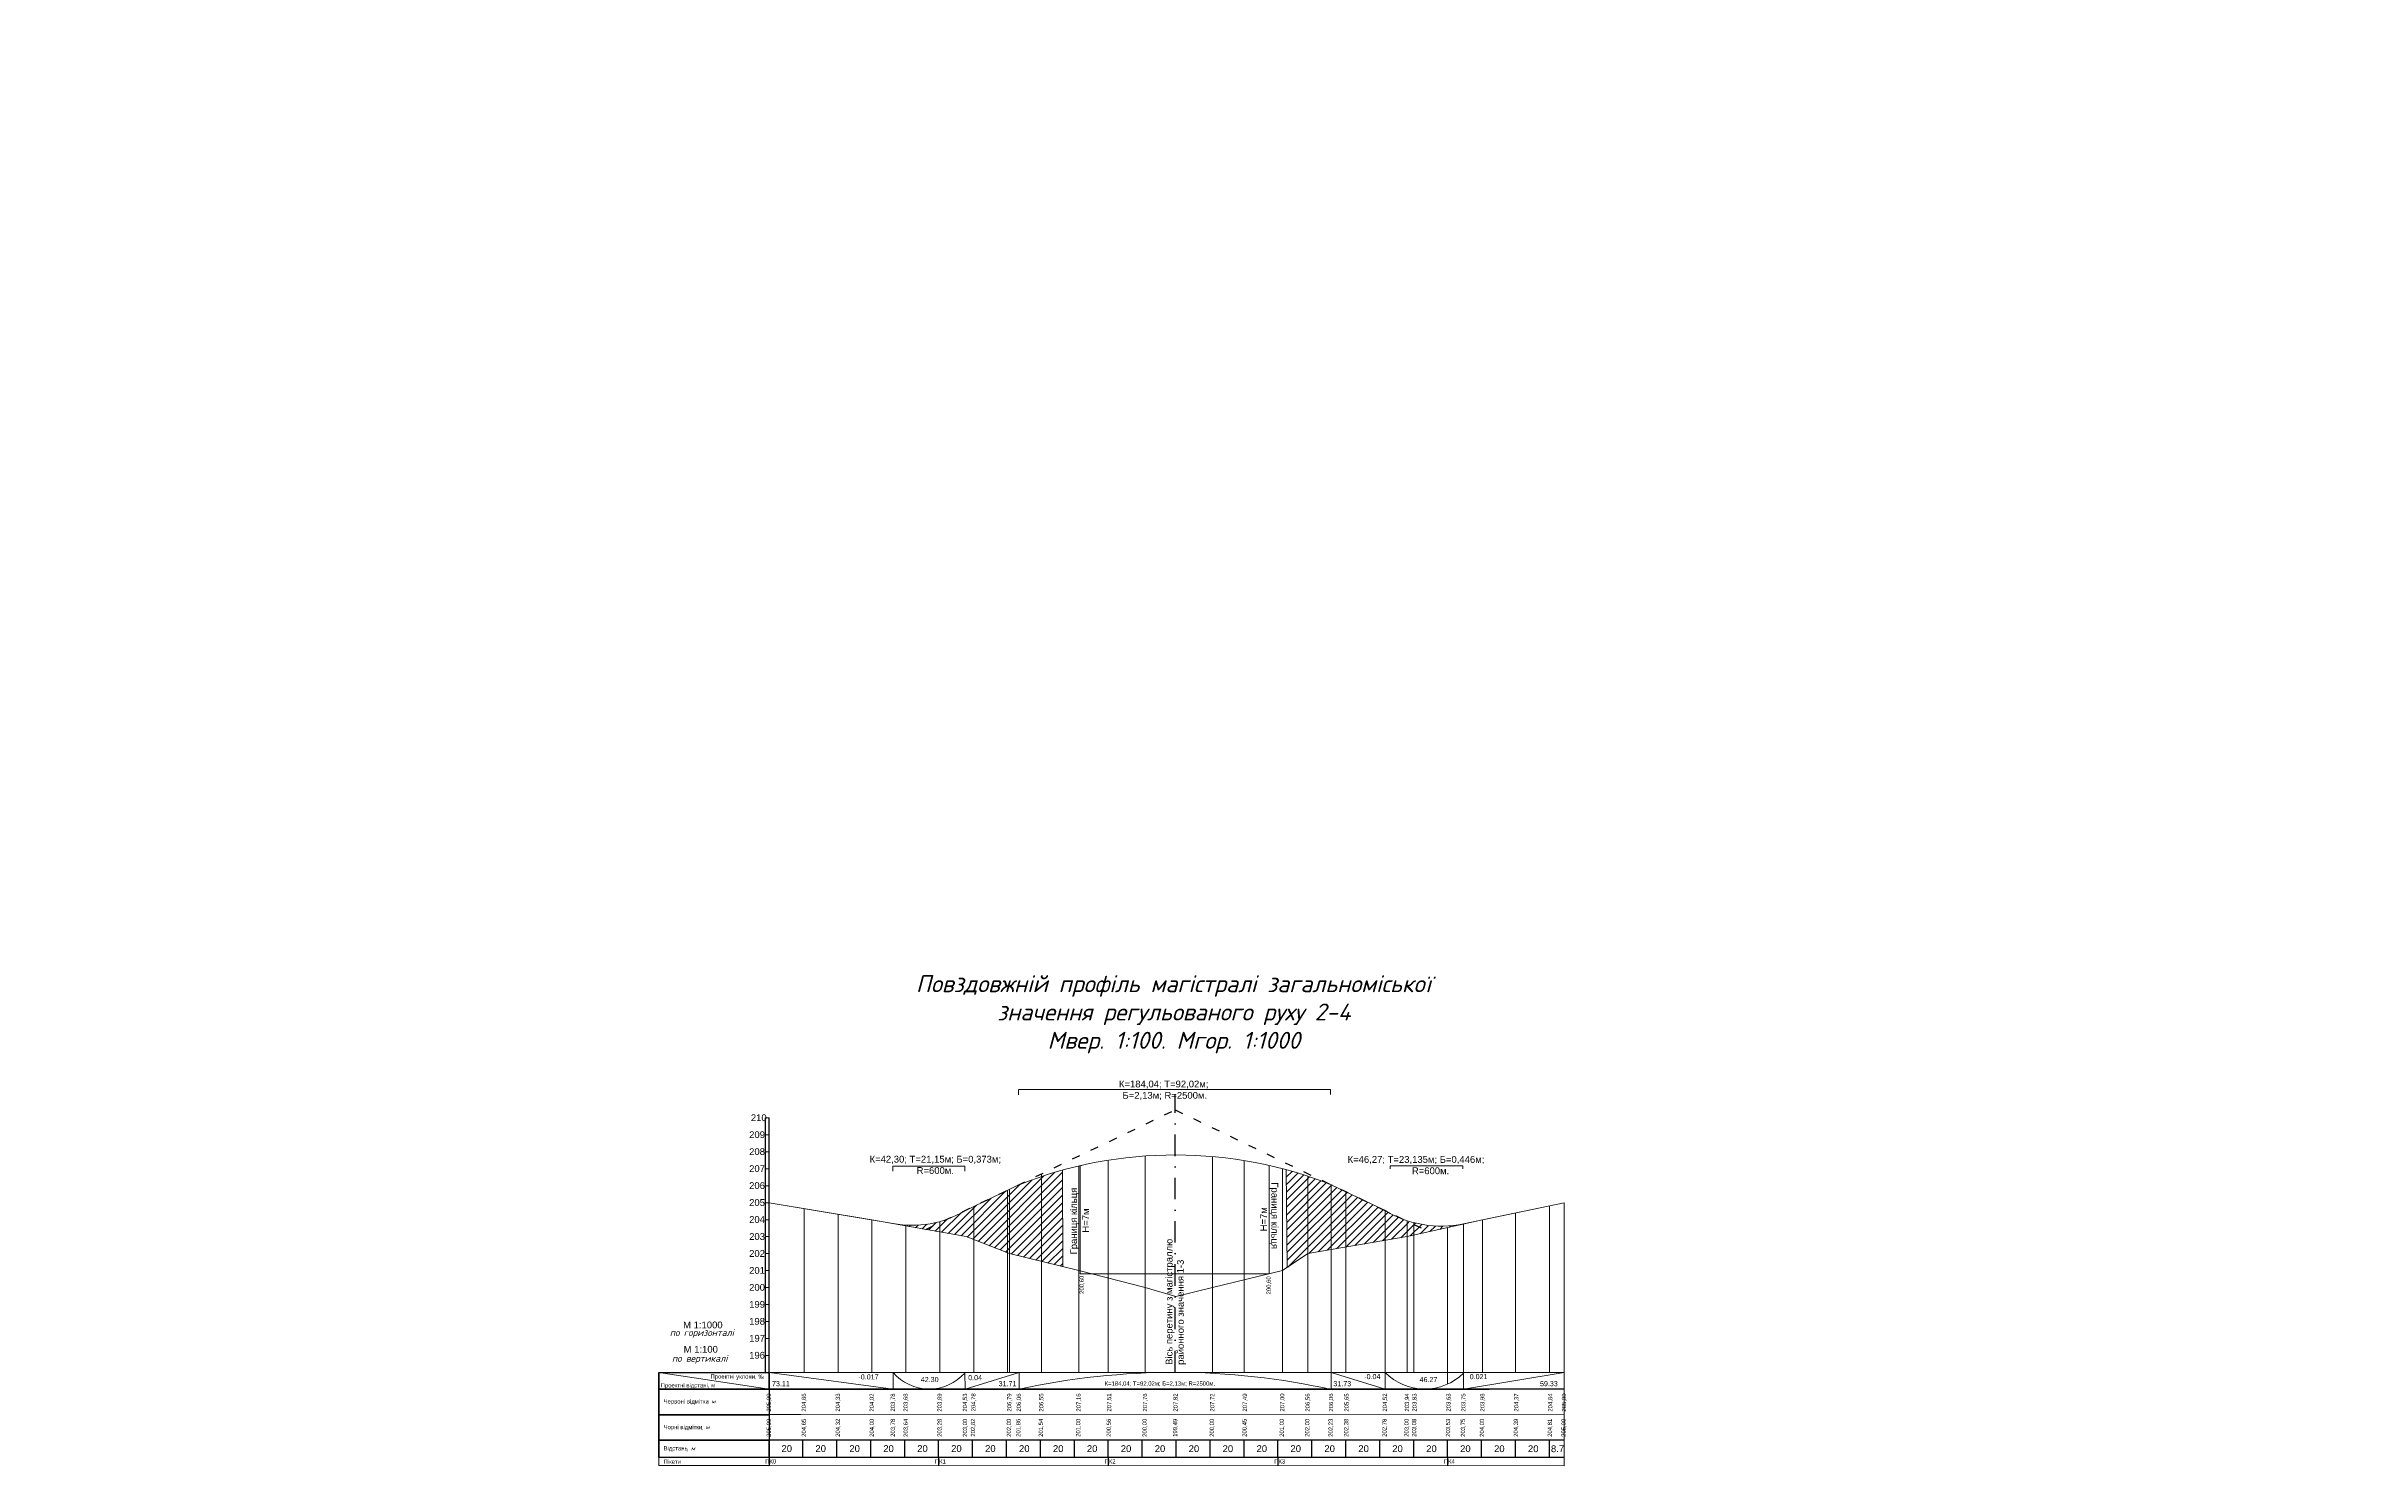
# Model space of a CAD drawing. Header units: millimetres. Extents: x -2123 to 34701, y -1286 to 835.
# Drawn here: x 2828 to 4193, y -270 to 566 of the extents above; entities that cross this region are included whole.
import ezdxf

# ---------------------------------------------------------------- set-up
doc = ezdxf.new("R2010")
doc.units = ezdxf.units.MM
doc.linetypes.add('ACAD_ISO03W100', pattern=[30, 12, -18])
doc.linetypes.add('DASHDOT', pattern=[25.4, 12.7, -6.35, 0, -6.35])
doc.layers.get('0').update_dxf_attribs({"lineweight": 15})
for name, color, linetype in [('1 Вісь', 90, 'Continuous'), ('1-3-C-ROAD-PROF-VIEW', 7, 'Continuous'), ('C-ROAD-PROF', 92, 'Continuous'), ('C-ROAD-PROF-BAND', 9, 'Continuous'), ('C-ROAD-PROF-GRID', 150, 'Continuous'), ('C-ROAD-PROF-LABEL', 7, 'Continuous')]:
    doc.layers.add(name, color=color, linetype=linetype)
for name, color, linetype, lineweight in [('дорога', 126, 'Continuous', 25), ('поздовжній профіль', 250, 'Continuous', 15), ('Текст', 7, 'Continuous', 15), ('Інж. мережі', 205, 'Continuous', 18)]:
    doc.layers.add(name, color=color, linetype=linetype, lineweight=lineweight)
doc.layers.add('Озелення', color=7, linetype='Continuous', lineweight=15, true_color=0x2bad00)
doc.styles.get("Standard").update_dxf_attribs({"font": 'arial.ttf'})
doc.styles.add('профили', font='isocpeui.ttf')
doc.styles.add('СПДС', font='isocpeui.ttf')

msp = doc.modelspace()

# ---------------------------------------------------------------- hatches: boundary and pattern name
at = {"layer": 'Озелення', "true_color": 0x000000}
h = msp.add_hatch(dxfattribs=at)
h.set_pattern_fill('ANSI31', color=18)
h.paths.add_polyline_path([(3415.055, -99.816, 0.01416287), (3401.747, -104.653), (3396.175, -107.325), (3396.173, -145.283), (3415.055, -149.905)])
h.paths.add_polyline_path([(3427.431, -96.062, 0.01293561), (3415.055, -99.816), (3415.055, -149.905), (3427.501, -152.951)])
h.paths.add_polyline_path([(3395.055, -107.862), (3375.055, -117.45), (3375.055, -137.044), (3395.055, -144.847)])
h.paths.add_polyline_path([(3375.055, -117.45), (3369.783, -119.977, -0.04787718), (3359.445, -124.933), (3355.055, -127.038), (3355.055, -132.492), (3370.538, -135.282), (3375.055, -137.044)])
h.paths.add_polyline_path([(3355.055, -127.038), (3346.786, -131.002), (3355.055, -132.492)])
h.paths.add_polyline_path([(3355.055, -127.038), (3355.055, -126.353, -0.11081402), (3328.82, -127.763), (3346.786, -131.002)])
h.paths.add_polyline_path([(3396.175, -107.325), (3395.055, -107.862), (3395.055, -144.847), (3396.172, -145.282), (3396.173, -145.283)])
h.paths.add_polyline_path([(3572.021, -99.657, 0.01327168), (3559.313, -95.84), (3559.754, -153.457), (3572.021, -145.282)])
h.paths.add_polyline_path([(3585.806, -104.697), (3585.276, -104.443, 0.01409581), (3572.021, -99.657), (3572.021, -145.282), (3585.806, -142.927)])
h.paths.add_polyline_path([(3594.387, -108.816), (3585.806, -104.697), (3585.806, -142.927), (3594.387, -141.461)])
h.paths.add_polyline_path([(3617.533, -119.923), (3594.387, -108.816), (3594.387, -141.461), (3617.533, -137.506)])
h.paths.add_polyline_path([(3630.548, -126.169), (3627.913, -124.905, -0.04276893), (3617.932, -120.115), (3617.533, -119.923), (3617.533, -137.506), (3630.548, -135.282)])
h.paths.add_polyline_path([(3634.387, -128.011), (3630.548, -126.169), (3630.548, -135.282), (3634.387, -134.419)])
h.paths.add_polyline_path([(3634.387, -134.419), (3663.805, -127.802, -0.11498121), (3634.387, -126.975)])

# ---------------------------------------------------------------- linework, layer by layer
at = {"color": 0}
for p, q in [((3401.38, -48.495), (3585.439, -48.495)), ((3401.38, -48.654), (3401.38, -51.654)), ((3585.439, -48.495), (3585.439, -51.495))]:
    msp.add_line(p, q, dxfattribs=at)
for p, q in [((3254.387, -65.282), (3252.387, -65.282)), ((3254.387, -75.282), (3252.387, -75.282)), ((3254.387, -85.282), (3252.387, -85.282)), ((3254.387, -95.282), (3252.387, -95.282)), ((3254.387, -105.282), (3252.387, -105.282)), ((3254.387, -115.282), (3252.387, -115.282)), ((3254.387, -125.282), (3252.387, -125.282)), ((3254.387, -135.282), (3252.387, -135.282)), ((3254.387, -145.282), (3252.387, -145.282)), ((3254.387, -155.282), (3252.387, -155.282)), ((3254.387, -165.282), (3252.387, -165.282)), ((3254.387, -175.282), (3252.387, -175.282)), ((3254.387, -185.282), (3252.387, -185.282)), ((3254.387, -195.282), (3252.387, -195.282)), ((3189.387, -215.257), (3254.387, -225.257)), ((3254.387, -205.282), (3252.387, -205.282)), ((3189.387, -265.257), (3189.387, -270.267)), ((3189.387, -270.267), (3254.387, -270.267))]:
    msp.add_line(p, q)
at = {"color": 1}
for p, q in [((3327.46, -93.711), (3369.783, -93.711)), ((3327.46, -93.711), (3327.46, -96.711)), ((3369.783, -93.711), (3369.783, -96.711)), ((3620.607, -93.551), (3663.408, -93.551))]:
    msp.add_line(p, q, dxfattribs=at)
at = {"layer": '1 Вісь', "color": 0, "linetype": 'DASHDOT'}
msp.add_line((3493.778, -215.267), (3493.778, -51.217), dxfattribs=at)
at = {"layer": '1 Вісь', "color": 0, "linetype": 'ACAD_ISO03W100', "ltscale": 0.4}
for p, q in [((3346.786, -131.002), (3493.778, -60.534)), ((3493.778, -60.534), (3643.108, -132.196))]:
    msp.add_line(p, q, dxfattribs=at)
at = {"layer": '1-3-C-ROAD-PROF-VIEW', "extrusion": (0, 1, 0)}
for p, q in [((3189.387, -215.257), (3254.387, -215.257)), ((3189.387, -225.257), (3678.918, -225.257, 270.008)), ((3723.138, -225.257), (3189.387, -225.257)), ((3189.387, -240.257), (3254.387, -240.257)), ((3254.387, -240.257), (3189.387, -240.257)), ((3189.387, -255.257), (3254.387, -255.257)), ((3723.138, -255.257), (3189.387, -255.257)), ((3189.387, -265.257), (3254.387, -265.257)), ((3189.387, -265.257), (3723.138, -265.257))]:
    msp.add_line(p, q, dxfattribs=at)
at = {"layer": '1-3-C-ROAD-PROF-VIEW', "extrusion": (1, 0, 0)}
for p, q in [((3189.387, -215.257), (3189.387, -225.257)), ((3189.387, -265.257), (3189.387, -215.257)), ((3189.387, -225.257), (3189.387, -240.257)), ((3189.387, -240.257), (3189.387, -255.257)), ((3189.387, -255.257), (3189.387, -265.257)), ((3254.387, -265.257), (3254.387, -255.257)), ((3254.387, -265.257), (3254.387, -255.257))]:
    msp.add_line(p, q, dxfattribs=at)
at = {"layer": 'C-ROAD-PROF', "linetype": 'Continuous', "extrusion": (1, 0, 0)}
msp.add_line((3252.387, -215.257), (3252.387, -65.282), dxfattribs=at)
at = {"layer": 'C-ROAD-PROF-BAND'}
for p, q in [((3254.387, -215.267), (3254.387, -225.267)), ((3254.387, -225.267), (3254.387, -240.267)), ((3254.387, -240.267), (3254.387, -255.267)), ((3254.387, -255.267), (3254.387, -265.267)), ((3254.387, -255.267), (3254.387, -265.267)), ((3254.387, -265.267), (3254.387, -270.267)), ((3254.387, -265.267), (3254.387, -270.267)), ((3354.387, -265.267), (3354.387, -270.267)), ((3454.387, -265.267), (3454.387, -270.267)), ((3554.387, -265.267), (3554.387, -270.267)), ((3654.387, -265.267), (3654.387, -270.267))]:
    msp.add_line(p, q, dxfattribs=at)
at = {"layer": 'C-ROAD-PROF-BAND', "extrusion": (1, 0, 0)}
for p, q in [((3254.387, -225.267), (3254.387, -215.267)), ((3254.387, -265.267), (3254.387, -255.267)), ((3254.387, -265.267), (3254.387, -255.267)), ((3274.387, -265.257), (3274.387, -255.257)), ((3294.387, -265.27), (3294.387, -255.27)), ((3314.387, -265.284), (3314.387, -255.284)), ((3334.387, -265.297), (3334.387, -255.297)), ((3354.387, -265.257), (3354.387, -255.257)), ((3354.387, -265.257), (3354.387, -255.257)), ((3354.387, -265.267), (3354.387, -255.267)), ((3374.387, -265.257), (3374.387, -255.257)), ((3394.387, -265.27), (3394.387, -255.27)), ((3414.387, -265.284), (3414.387, -255.284)), ((3434.387, -265.297), (3434.387, -255.297)), ((3454.387, -265.257), (3454.387, -255.257)), ((3454.387, -265.267), (3454.387, -255.267)), ((3454.387, -265.31), (3454.387, -255.31)), ((3474.387, -265.31), (3474.387, -255.31)), ((3494.387, -265.324), (3494.387, -255.324)), ((3514.387, -265.337), (3514.387, -255.337)), ((3534.387, -265.351), (3534.387, -255.351)), ((3554.387, -265.267), (3554.387, -255.267)), ((3554.387, -265.267), (3554.387, -255.267)), ((3554.387, -265.31), (3554.387, -255.31)), ((3554.387, -265.31), (3554.387, -255.31)), ((3574.387, -265.31), (3574.387, -255.31)), ((3594.387, -265.324), (3594.387, -255.324)), ((3614.387, -265.337), (3614.387, -255.337)), ((3634.387, -265.351), (3634.387, -255.351)), ((3654.387, -265.267), (3654.387, -255.267)), ((3654.387, -265.31), (3654.387, -255.31)), ((3654.387, -265.364), (3654.387, -255.364)), ((3674.387, -265.364), (3674.387, -255.364)), ((3694.387, -265.378), (3694.387, -255.378)), ((3714.387, -265.391), (3714.387, -255.391))]:
    msp.add_line(p, q, dxfattribs=at)
at = {"layer": 'C-ROAD-PROF-GRID', "linetype": 'Continuous', "extrusion": (1, 0, 0)}
msp.add_line((3254.387, -215.257), (3254.387, -65.282), dxfattribs=at)
at = {"layer": 'дорога', "color": 18, "lineweight": 20, "true_color": 0x000000}
msp.add_lwpolyline([(3254.387, -240.267), (3254.387, -218.214)], dxfattribs=at)
at = {"layer": 'дорога', "color": 18, "lineweight": 20, "true_color": 0x000000, "elevation": 200}
msp.add_lwpolyline([(3273.066, -240.204), (3254.387, -240.204)], dxfattribs=at)
at = {"layer": 'поздовжній профіль', "color": 18, "lineweight": 20, "true_color": 0x000000}
for points in [[(3437.023, -215.257), (3437.023, -93.625)], [(3454.387, -215.257), (3454.387, -90.22)], [(3476.169, -215.257), (3476.169, -87.719)], [(3515.811, -215.257), (3515.811, -88.07)], [(3534.387, -215.351), (3534.387, -90.418)], [(3557.015, -215.257), (3557.015, -95.228)], [(3395.055, -215.243), (3395.055, -107.862)], [(3396.169, -215.257), (3396.175, -107.325)], [(3415.055, -215.257), (3415.055, -98.274)], [(3572.021, -215.257), (3572.021, -99.657)], [(3585.806, -215.257), (3585.806, -104.697)], [(3594.387, -215.324), (3594.387, -108.77)], [(3254.387, -115.282), (3315.055, -125.282), (3370.538, -135.282), (3396.172, -145.282), (3437.023, -155.282), (3476.169, -165.282), (3494.203, -170.501), (3515.811, -165.282), (3557.015, -155.282), (3572.021, -145.282), (3630.548, -135.282), (3675.008, -125.282), (3723.138, -115.282)], [(3275.055, -215.257), (3275.055, -118.743)], [(3295.055, -215.243), (3295.055, -122.092)], [(3375.055, -215.257), (3375.055, -117.45)], [(3617.533, -215.257), (3617.533, -119.923)], [(3694.387, -215.257), (3694.387, -121.349)], [(3714.387, -215.257), (3714.387, -117.101)], [(3723.138, -265.257), (3723.138, -115.282)], [(3723.138, -215.257), (3723.138, -115.282)], [(3315.055, -215.257), (3315.055, -125.282)], [(3335.055, -215.257), (3335.055, -128.887)], [(3355.055, -215.257), (3355.055, -126.353)], [(3630.548, -215.257), (3630.548, -126.169)], [(3634.387, -215.351), (3634.387, -126.975)], [(3654.387, -222.186), (3654.387, -129.921)], [(3675.008, -215.257), (3675.008, -125.282)], [(3254.387, -215.257), (3723.138, -215.257)], [(3254.387, -270.267), (3723.138, -270.288), (3723.138, -240.225), (3254.387, -240.204)]]:
    msp.add_lwpolyline(points, dxfattribs=at)
at = {"layer": 'поздовжній профіль', "color": 6, "lineweight": 20}
for points in [[(3438.514, -93.282), (3437.838, -93.436), (3437.838, -105.652)], [(3549.199, -157.282), (3549.199, -93.318), (3549.042, -93.282)], [(3369.783, -119.977), (3402.806, -104.145), (3402.806, -104.145)], [(3437.838, -157.282), (3437.838, -105.652)], [(3549.199, -157.282), (3549.199, -103.927)], [(3585.806, -104.652), (3617.533, -119.877)], [(3437.838, -157.282), (3549.199, -157.282)], [(3369.783, -215.257), (3370.039, -225.257)], [(3401.747, -215.257), (3370.039, -225.257)], [(3401.747, -215.257), (3401.747, -225.257)], [(3585.806, -215.257), (3585.806, -225.257)], [(3585.806, -215.257), (3617.533, -225.257)], [(3617.533, -215.257), (3617.533, -225.257)]]:
    msp.add_lwpolyline(points, dxfattribs=at)
at = {"layer": 'поздовжній профіль', "color": 1, "lineweight": 20}
for points in [[(3620.607, -95.282), (3620.607, -93.551)], [(3663.408, -95.398), (3663.408, -93.551)], [(3327.487, -127.523), (3254.387, -115.282)], [(3663.805, -127.802), (3723.138, -115.282)], [(3663.805, -127.802), (3663.805, -225.257)], [(3254.387, -215.267), (3327.498, -225.257)], [(3663.805, -225.257), (3723.138, -215.257)]]:
    msp.add_lwpolyline(points, dxfattribs=at)
at = {"layer": 'поздовжній профіль', "color": 3, "lineweight": 20}
msp.add_lwpolyline([(3327.498, -215.257), (3327.498, -225.257)], dxfattribs=at)
at = {"layer": 'поздовжній профіль', "color": 6, "lineweight": 20}
msp.add_lwpolyline([(3549.152, -215.216), (3549.152, -215.216), (3549.199, -215.216), (3549.199, -215.216)], close=True, dxfattribs=at)
for centre, radius, start, end in [((3493.778, -337.098), 250, 68.2321, 111.599961), ((3338.795, -68.598), 60, 259.136299, 301.095314), ((3493.778, -337.098), 250, 59.514632, 60.328882), ((3650.871, -64.271), 64.834, 239.05556, 281.507402), ((3493.509, -641.266), 426.009, 77.393128, 102.438934)]:
    msp.add_arc(centre, radius, start, end, dxfattribs=at)
at = {"layer": 'поздовжній профіль', "color": 3, "lineweight": 20}
for centre, radius, start, end in [((3348.819, -197.037, 89.307), 28.046, 220.513513, 318.404711), ((3640.871, -192.6, -89.307), 32.527, 224.151461, 314.859908)]:
    msp.add_arc(centre, radius, start, end, dxfattribs=at)
at = {"layer": 'Інж. мережі'}
for points in [[(3427.431, -96.062), (3427.501, -152.951)], [(3559.754, -153.457), (3559.313, -95.84)]]:
    msp.add_lwpolyline(points, dxfattribs=at)

# ---------------------------------------------------------------- texts
for s, p in [('Проектні уклони, ‰', (3219.886, -219.003)), ('Проектні відстані, м', (3190.527, -224.185))]:
    msp.add_text(s, height=2.5).set_placement(p)
at = {"color": 0}
for s, insert, char_height, width, attachment_point, style in [('Повздовжній профіль магістралі загальноміської значення регульованого руху 2-4\\PМвер. 1:100. Мгор. 1:1000', (3493.007, 18.815), 10, 349.01326, 2, 'профили'), ('\\pi14.244;{\\f@Arial Unicode MS|b0|i0|c204|p34;К\\f@Arial Unicode MS|b0|i0|c0|p34;=\\f@Arial Unicode MS|b0|i0|c204|p34;184\\f@Arial Unicode MS|b0|i0|c0|p34;,\\f@Arial Unicode MS|b0|i0|c204|p34;04\\f@Arial Unicode MS|b0|i0|c0|p34;; \\f@Arial Unicode MS|b0|i0|c204|p34;Т\\f@Arial Unicode MS|b0|i0|c0|p34;=\\f@Arial Unicode MS|b0|i0|c204|p34;92\\f@Arial Unicode MS|b0|i0|c0|p34;,\\f@Arial Unicode MS|b0|i0|c204|p34;02м\\f@Arial Unicode MS|b0|i0|c0|p34;; \\P\\pi16.339;\\f@Arial Unicode MS|b0|i0|c204|p34;Б\\f@Arial Unicode MS|b0|i0|c0|p34;=2,\\f@Arial Unicode MS|b0|i0|c204|p34;13м\\f@Arial Unicode MS|b0|i0|c0|p34;; R=\\f@Arial Unicode MS|b0|i0|c204|p34;25\\f@Arial Unicode MS|b0|i0|c0|p34;00\\f@Arial Unicode MS|b0|i0|c204|p34;м\\f@Arial Unicode MS|b0|i0|c0|p34;.}', (3446.401, -43.31), 4, 92.67788, 1, 'СПДС')]:
    msp.add_mtext(s, dxfattribs=dict(at, insert=insert, char_height=char_height, width=width, attachment_point=attachment_point, style=style))
at = {"attachment_point": 1}
for s, width, insert, char_height in [('210', 8.73696, (3243.68, -63.18), 4), ('209', 8.73696, (3242.68, -73.18), 4), ('208', 8.73696, (3242.68, -83.18), 4), ('207', 8.73696, (3242.68, -93.18), 4), ('206', 8.73696, (3242.68, -103.18), 4), ('205', 8.73696, (3242.68, -113.18), 4), ('204', 8.73696, (3242.68, -123.18), 4), ('203', 8.73696, (3242.68, -133.18), 4), ('202', 8.73696, (3242.68, -143.18), 4), ('201', 8.73696, (3242.68, -153.18), 4), ('200', 8.73696, (3242.68, -163.18), 4), ('199', 8.73696, (3242.68, -173.18), 4), ('198', 8.73696, (3242.68, -183.18), 4), ('197', 8.73696, (3242.68, -193.18), 4), ('196', 8.73696, (3242.68, -203.18), 4), ('-0.017', 6.91253, (3307.094, -216.442, 144.981), 3), ('42.30', 9.99287, (3343.837, -218.014, 109.834), 3), ('0.04', 6.91253, (3371.802, -216.874, 144.981), 3), ('-0.04', 6.91253, (3605.218, -216.28, 144.981), 3), ('46.27', 9.99287, (3637.859, -218.014, 109.834), 3), ('0.021', 6.91253, (3667.373, -216.28, 144.981), 3), ('73.11', 8.73696, (3256.154, -220.45), 3), ('31.71', 9.99287, (3389.75, -220.44, 109.834), 3), ('31.73', 8.73696, (3587.037, -220.44), 3), ('59.33', 8.73696, (3708.836, -220.44), 3), ('20', 8.73696, (3261.749, -258.166), 4), ('20', 8.73696, (3281.749, -258.179), 4), ('20', 8.73696, (3301.749, -258.193), 4), ('20', 8.73696, (3321.749, -258.206), 4), ('20', 8.73696, (3341.749, -258.166), 4), ('20', 8.73696, (3361.749, -258.166), 4), ('20', 8.73696, (3381.749, -258.179), 4), ('20', 8.73696, (3401.749, -258.193), 4), ('20', 8.73696, (3421.749, -258.206), 4), ('20', 8.73696, (3441.749, -258.22), 4), ('20', 8.73696, (3461.749, -258.22), 4), ('20', 8.73696, (3481.749, -258.233), 4), ('20', 8.73696, (3501.749, -258.246), 4), ('20', 8.73696, (3521.749, -258.26), 4), ('20', 8.73696, (3541.749, -258.22), 4), ('20', 8.73696, (3561.749, -258.22), 4), ('20', 8.73696, (3581.749, -258.233), 4), ('20', 8.73696, (3601.749, -258.246), 4), ('20', 8.73696, (3621.749, -258.26), 4), ('20', 8.73696, (3641.749, -258.273), 4), ('20', 8.73696, (3661.749, -258.273), 4), ('20', 8.73696, (3681.749, -258.287), 4), ('20', 8.73696, (3701.749, -258.3), 4), ('8.7', 8.73696, (3715.309, -258.314), 4)]:
    msp.add_mtext_dynamic_manual_height_columns(s, width=width, gutter_width=10, heights=[0], dxfattribs=dict(at, insert=insert, char_height=char_height))
at = {"color": 1, "char_height": 4, "attachment_point": 1}
for s, insert, width in [('\\pi3.1811;К=42,30; Т=21,15м; Б=0,373м; \\P\\pi30.929;R=600м.', (3310.466, -87.615), 82.94878), ('\\pi3.4164;{\\f@Arial Unicode MS|b0|i0|c204|p34;К=\\f@Arial Unicode MS|b0|i0|c0|p34;46,27\\f@Arial Unicode MS|b0|i0|c204|p34;; Т=\\f@Arial Unicode MS|b0|i0|c0|p34;23,135\\f@Arial Unicode MS|b0|i0|c204|p34;м; Б=0,\\f@Arial Unicode MS|b0|i0|c0|p34;446\\f@Arial Unicode MS|b0|i0|c204|p34;м;\\f@Arial Unicode MS|b0|i0|c0|p34; \\P\\pi41.321;R\\f@Arial Unicode MS|b0|i0|c204|p34;=600м.}', (3592, -87.777), 107.59473)]:
    msp.add_mtext(s, dxfattribs=dict(at, insert=insert, width=width))
at = {"color": 0, "insert": (3446.768, -220.6), "char_height": 2.5, "width": 92.67788, "attachment_point": 1}
msp.add_mtext('\\pi5.4461;{\\f@Arial Unicode MS|b0|i0|c204|p34;К\\f@Arial Unicode MS|b0|i0|c0|p34;=\\f@Arial Unicode MS|b0|i0|c204|p34;184\\f@Arial Unicode MS|b0|i0|c0|p34;,\\f@Arial Unicode MS|b0|i0|c204|p34;04\\f@Arial Unicode MS|b0|i0|c0|p34;; \\f@Arial Unicode MS|b0|i0|c204|p34;Т\\f@Arial Unicode MS|b0|i0|c0|p34;=\\f@Arial Unicode MS|b0|i0|c204|p34;92\\f@Arial Unicode MS|b0|i0|c0|p34;,\\f@Arial Unicode MS|b0|i0|c204|p34;02м\\f@Arial Unicode MS|b0|i0|c0|p34;; \\f@Arial Unicode MS|b0|i0|c204|p34;Б\\f@Arial Unicode MS|b0|i0|c0|p34;=2,1\\f@Arial Unicode MS|b0|i0|c204|p34;3м\\f@Arial Unicode MS|b0|i0|c0|p34;; R=\\f@Arial Unicode MS|b0|i0|c204|p34;25\\f@Arial Unicode MS|b0|i0|c0|p34;00\\f@Arial Unicode MS|b0|i0|c204|p34;м\\f@Arial Unicode MS|b0|i0|c0|p34;.}', dxfattribs=at)
at = {"layer": '1-3-C-ROAD-PROF-VIEW'}
for s, p in [('Червоні відмітки', (3192.253, -233.632)), ('Чорні відмітки', (3192.253, -248.757)), ('Відстань', (3192.253, -261.257)), ('Пікети', (3192.253, -269.171))]:
    msp.add_text(s, height=2.5, dxfattribs=at).set_placement(p)
at = {"layer": '1-3-C-ROAD-PROF-VIEW', "style": 'СПДС'}
for s, p in [('м', (3220.378, -233.632)), (', ', (3218.003, -233.632)), (', ', (3214.503, -248.757)), ('м', (3216.878, -248.757)), (', ', (3206.003, -261.257)), ('м', (3208.378, -261.257))]:
    msp.add_text(s, height=2.5, dxfattribs=at).set_placement(p)
at = {"layer": 'C-ROAD-PROF-LABEL', "style": 'СПДС'}
for s, p in [('по горизонталі', (3195.946, -193.809)), ('по вертикалі', (3197.187, -209.057)), ('по вертикалі', (3197.187, -209.057))]:
    msp.add_text(s, height=4, dxfattribs=at).set_placement(p)
at = {"layer": 'C-ROAD-PROF-LABEL'}
for s, p in [('M 1:1000', (3203.757, -189.309)), ('M 1:100', (3204.065, -203.665))]:
    msp.add_text(s, height=4, dxfattribs=at).set_placement(p)
at = {"layer": 'Текст'}
for s, p in [('200,60', (3439.919, -169)), ('200,60', (3550.116, -169.335)), ('205,00', (3255.502, -238.403)), ('204,66', (3276.17, -238.393)), ('204,33', (3296.17, -238.38)), ('204,02', (3316.17, -238.393)), ('203,78', (3328.614, -238.393)), ('203,68', (3336.17, -238.393)), ('203,89', (3356.17, -238.393)), ('204,53', (3371.13, -238.393)), ('206,79', (3397.26, -238.393)), ('206,06', (3402.838, -238.393)), ('207,16', (3438.114, -238.393)), ('207,76', (3477.26, -238.393)), ('207,82', (3495.224, -238.393)), ('207,72', (3516.902, -238.393)), ('207,00', (3558.106, -238.393)), ('206,56', (3573.112, -238.393)), ('206,06', (3586.897, -238.393)), ('204,52', (3618.624, -238.393)), ('203,94', (3631.639, -238.393)), ('205,00', (3724.229, -238.393)), ('205,00', (3255.508, -253.302)), ('204,65', (3276.176, -253.292)), ('204,32', (3296.176, -253.279)), ('204,00', (3316.176, -253.292)), ('203,78', (3328.62, -253.292)), ('203,64', (3336.176, -253.292)), ('203,28', (3356.176, -253.292)), ('203,00', (3371.137, -253.292)), ('202,00', (3397.025, -253.279)), ('201,86', (3402.602, -253.279)), ('201,00', (3437.879, -253.279)), ('200,00', (3477.025, -253.279)), ('199,49', (3494.989, -253.279)), ('200,00', (3516.667, -253.279)), ('201,00', (3557.871, -253.279)), ('202,00', (3572.877, -253.279)), ('202,23', (3586.662, -253.279)), ('202,78', (3618.389, -253.279)), ('203,00', (3631.404, -253.279)), ('205,00', (3723.994, -253.279))]:
    msp.add_text(s, height=2.5, rotation=89.999981, dxfattribs=at).set_placement(p)
at = {"layer": 'Текст', "color": 18, "true_color": 0x000000}
for s, p in [('204,78', (3376.099, -238.286)), ('206,55', (3416.099, -238.393)), ('207,51', (3456.099, -238.393)), ('207,49', (3536.099, -238.393)), ('205,65', (3596.099, -238.393)), ('203,83', (3636.099, -238.393)), ('203,63', (3656.099, -238.393)), ('203,75', (3664.896, -238.393)), ('203,98', (3676.099, -238.393)), ('204,37', (3696.099, -238.393)), ('204,84', (3716.099, -238.42)), ('202,82', (3375.864, -253.171)), ('201,54', (3415.864, -253.279)), ('200,56', (3455.864, -253.279)), ('200,45', (3535.864, -253.279)), ('202,38', (3595.864, -253.279)), ('203,08', (3635.864, -253.279)), ('203,53', (3655.864, -253.279)), ('203,75', (3664.661, -253.279)), ('204,00', (3675.864, -253.279)), ('204,39', (3695.864, -253.279)), ('204,81', (3715.864, -253.306))]:
    msp.add_text(s, height=2.5, rotation=89.999981, dxfattribs=at).set_placement(p)
at = {"layer": 'Текст'}
for s, p in [('ПК0', (3252.141, -269.027)), ('ПК', (3252.141, -269.027)), ('ПК1', (3352.141, -269.027)), ('ПК2', (3452.141, -269.027)), ('ПК3', (3552.141, -269.027)), ('ПК4', (3652.141, -269.027))]:
    msp.add_text(s, height=2.5, dxfattribs=at).set_placement(p)
at = {"layer": 'Текст', "color": 0, "linetype": 'Continuous', "char_height": 4}
for s, insert, width, attachment_point, rotation in [('Границя кільця', (3431.95, -145.734), 47.06633, 1, 89.999981), ('Границя кільця', (3554.547, -142.575), 44.23071, 3, 270.000019), ('H=7м', (3439.085, -132.905), 10.42358, 1, 89.999981), ('H=7м', (3543.909, -132.152), 10.42358, 1, 89.999981), ('Вісь перетину з магістраллю районного значення 1-3', (3488.215, -210.858), 97.46139, 1, 89.999981)]:
    msp.add_mtext(s, dxfattribs=dict(at, insert=insert, width=width, attachment_point=attachment_point, rotation=rotation))

doc.saveas('drawing.dxf')
